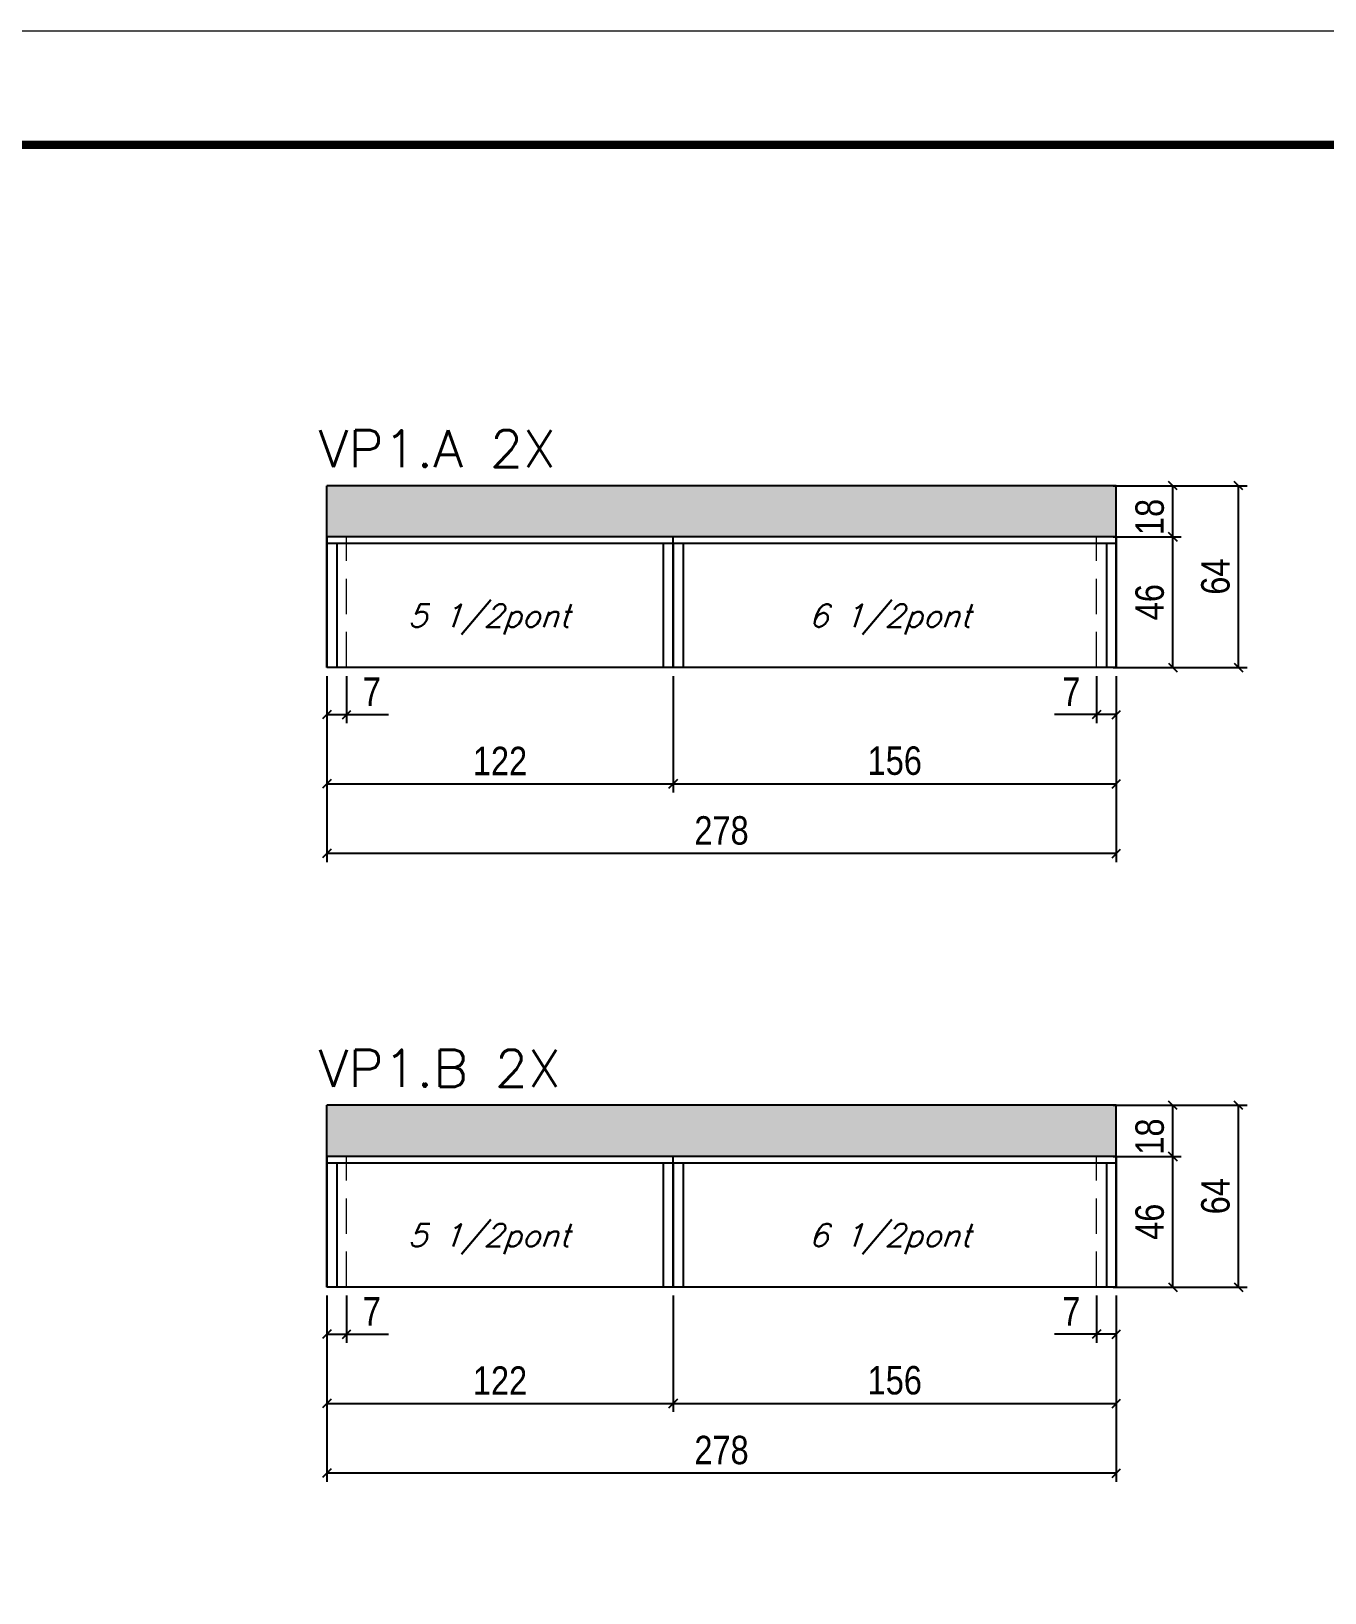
# Model space of a CAD drawing. Extents: x -10448 to -1189, y -11772 to 17235.
# Drawn here: x -5248 to -4793, y 8255 to 8804 of the extents above; entities that cross this region are included whole.
import ezdxf

# ---------------------------------------------------------------- set-up
doc = ezdxf.new("R2010")
doc.units = 0
doc.linetypes.add('DASHED', pattern=[0.75, 0.5, -0.25])
doc.linetypes.add('HIDDEN', pattern=[0.375, 0.25, -0.125])
for name, color, linetype in [('COTA', 241, 'Continuous'), ('Painéis', 200, 'Continuous'), ('SARR_2.2x7', 40, 'Continuous'), ('SARR_3.5x7', 81, 'Continuous'), ('texto', 7, 'Continuous')]:
    doc.layers.add(name, color=color, linetype=linetype)
for name, color, linetype, lineweight in [('Folhas', 255, 'Continuous', 9), ('Sarr 2.2x7', 40, 'Continuous', 9), ('SARRAFO DE PRESSAO', 251, 'DASHED', 9), ('Texto Seção', 7, 'Continuous', 15)]:
    doc.layers.add(name, color=color, linetype=linetype, lineweight=lineweight)
doc.styles.add('COTA TECNICA', font='techl___.ttf', dxfattribs={"height": 10})
doc.styles.add('REGUA-120', font='ROMANS.shx', dxfattribs={"height": 15})
doc.styles.add('Romans', font='romans.shx')
doc.dimstyles.new('PAINEL', dxfattribs={"dimtxt": 10, "dimasz": 3, "dimexe": 3, "dimexo": 3, "dimgap": 3, "dimtad": 1, "dimdec": 1, "dimzin": 12, "dimdsep": 46, "dimtxsty": 'COTA TECNICA', "dimblk1": 'OBLIQUE', "dimblk2": 'OBLIQUE', "dimsah": 1, "dimcen": 0.9, "dimclrd": 4, "dimclre": 4, "dimclrt": 240, "dimadec": 1, "dimazin": 3, "dimtfac": 1, "dimtdec": 1, "dimtmove": 0, "dimatfit": 3, "dimfxl": 1, "dimtolj": 1, "dimtzin": 12, "dimarcsym": 0})

# ---------------------------------------------------------------- blocks, each defined once
blk = doc.blocks.new('9999999999')
at = {"layer": 'Folhas'}
blk.add_lwpolyline([(98138.98, 34190.21), (99623.98, 34190.21), (99623.98, 35240.21), (98138.98, 35240.21)], close=True, dxfattribs=at)
at = {"layer": 'Folhas', "color": 30, "const_width": 3}
blk.add_lwpolyline([(98213.98, 34230.21), (99583.98, 34230.21), (99583.98, 35200.21), (98213.98, 35200.21)], close=True, dxfattribs=at)
blk = doc.blocks.new('_Oblique')
at = {"color": 0, "linetype": 'ByBlock', "lineweight": -2}
blk.add_line((-0.5, -0.5), (0.5, 0.5), dxfattribs=at)
blk = doc.blocks.new('*D1019')
at = {"layer": 'COTA', "color": 4, "linetype": 'ByBlock', "lineweight": -2, "transparency": 16777216}
for p, q in [((-5144.09, 8577.24), (-5144.09, 8536.28)), ((-5022.09, 8577.24), (-5022.09, 8536.28)), ((-5144.09, 8539.28), (-5022.09, 8539.28))]:
    blk.add_line(p, q, dxfattribs=at)
at = {"layer": 'Defpoints', "color": 0, "linetype": 'ByBlock', "transparency": 16777216}
for p in [(-5144.09, 8580.24), (-5022.09, 8580.24), (-5022.09, 8539.28)]:
    blk.add_point(p, dxfattribs=at)
at = {"layer": 'COTA', "color": 4, "linetype": 'ByBlock', "lineweight": -2, "transparency": 16777216, "xscale": 3, "yscale": 3, "zscale": 3, "rotation": 180}
blk.add_blockref('_Oblique', (-5144.09, 8539.28), dxfattribs=at)
at = {"layer": 'COTA', "color": 4, "linetype": 'ByBlock', "lineweight": -2, "transparency": 16777216, "xscale": 3, "yscale": 3, "zscale": 3}
blk.add_blockref('_Oblique', (-5022.09, 8539.28), dxfattribs=at)
at = {"layer": 'COTA', "color": 240, "linetype": 'ByBlock', "transparency": 16777216, "insert": (-5083.09, 8547.34), "char_height": 10, "attachment_point": 5, "style": 'COTA TECNICA'}
blk.add_mtext('\\A1;122', dxfattribs=at)
blk = doc.blocks.new('*D1020')
at = {"layer": 'COTA', "color": 4, "linetype": 'ByBlock', "lineweight": -2, "transparency": 16777216}
for p, q in [((-5022.09, 8577.24), (-5022.09, 8536.28)), ((-4866.09, 8577.24), (-4866.09, 8536.28)), ((-5022.09, 8539.28), (-4866.09, 8539.28))]:
    blk.add_line(p, q, dxfattribs=at)
at = {"layer": 'Defpoints', "color": 0, "linetype": 'ByBlock', "transparency": 16777216}
for p in [(-5022.09, 8580.24), (-4866.09, 8580.24), (-4866.09, 8539.28)]:
    blk.add_point(p, dxfattribs=at)
at = {"layer": 'COTA', "color": 4, "linetype": 'ByBlock', "lineweight": -2, "transparency": 16777216, "xscale": 3, "yscale": 3, "zscale": 3, "rotation": 180}
blk.add_blockref('_Oblique', (-5022.09, 8539.28), dxfattribs=at)
at = {"layer": 'COTA', "color": 4, "linetype": 'ByBlock', "lineweight": -2, "transparency": 16777216, "xscale": 3, "yscale": 3, "zscale": 3}
blk.add_blockref('_Oblique', (-4866.09, 8539.28), dxfattribs=at)
at = {"layer": 'COTA', "color": 240, "linetype": 'ByBlock', "transparency": 16777216, "insert": (-4944.09, 8547.39), "char_height": 10, "attachment_point": 5, "style": 'COTA TECNICA'}
blk.add_mtext('\\A1;156', dxfattribs=at)
blk = doc.blocks.new('*D1024')
at = {"layer": 'COTA', "color": 4, "linetype": 'ByBlock', "lineweight": -2, "transparency": 16777216}
for p, q in [((-5144.09, 8577.24), (-5144.09, 8511.74)), ((-4866.09, 8577.24), (-4866.09, 8511.74)), ((-4866.09, 8514.74), (-5144.09, 8514.74))]:
    blk.add_line(p, q, dxfattribs=at)
at = {"layer": 'Defpoints', "color": 0, "linetype": 'ByBlock', "transparency": 16777216}
for p in [(-5144.09, 8580.24), (-4866.09, 8580.24), (-5144.09, 8514.74)]:
    blk.add_point(p, dxfattribs=at)
at = {"layer": 'COTA', "color": 4, "linetype": 'ByBlock', "lineweight": -2, "transparency": 16777216, "xscale": 3, "yscale": 3, "zscale": 3, "rotation": 180}
blk.add_blockref('_Oblique', (-5144.09, 8514.74), dxfattribs=at)
at = {"layer": 'COTA', "color": 4, "linetype": 'ByBlock', "lineweight": -2, "transparency": 16777216, "xscale": 3, "yscale": 3, "zscale": 3}
blk.add_blockref('_Oblique', (-4866.09, 8514.74), dxfattribs=at)
at = {"layer": 'COTA', "color": 240, "linetype": 'ByBlock', "transparency": 16777216, "insert": (-5005.09, 8522.83), "char_height": 10, "attachment_point": 5, "style": 'COTA TECNICA'}
blk.add_mtext('\\A1;278', dxfattribs=at)
blk = doc.blocks.new('*D1021')
at = {"layer": 'COTA', "color": 4, "linetype": 'ByBlock', "lineweight": -2, "transparency": 16777216}
for p, q in [((-4867.19, 8626.24), (-4843.2, 8626.24)), ((-4846.2, 8580.24), (-4846.2, 8626.24)), ((-4867.19, 8580.24), (-4843.2, 8580.24))]:
    blk.add_line(p, q, dxfattribs=at)
at = {"layer": 'Defpoints', "color": 0, "linetype": 'ByBlock', "transparency": 16777216}
for p in [(-4870.19, 8626.24), (-4846.2, 8626.24), (-4870.19, 8580.24)]:
    blk.add_point(p, dxfattribs=at)
at = {"layer": 'COTA', "color": 4, "linetype": 'ByBlock', "lineweight": -2, "transparency": 16777216, "xscale": 3, "yscale": 3, "zscale": 3}
for p, rotation in [((-4846.2, 8626.24), 90), ((-4846.2, 8580.24), 270)]:
    blk.add_blockref('_Oblique', p, dxfattribs=dict(at, rotation=rotation))
at = {"layer": 'COTA', "color": 240, "linetype": 'ByBlock', "transparency": 16777216, "insert": (-4854.3, 8603.24), "char_height": 10, "attachment_point": 5, "rotation": 90, "style": 'COTA TECNICA'}
blk.add_mtext('\\A1;46', dxfattribs=at)
blk = doc.blocks.new('*D1022')
at = {"layer": 'COTA', "color": 4, "linetype": 'ByBlock', "lineweight": -2, "transparency": 16777216}
for p, q in [((-4867.19, 8644.24), (-4843.2, 8644.24)), ((-4846.2, 8626.24), (-4846.2, 8644.24)), ((-4867.19, 8626.24), (-4843.2, 8626.24))]:
    blk.add_line(p, q, dxfattribs=at)
at = {"layer": 'Defpoints', "color": 0, "linetype": 'ByBlock', "transparency": 16777216}
for p in [(-4870.19, 8644.24), (-4846.2, 8644.24), (-4870.19, 8626.24)]:
    blk.add_point(p, dxfattribs=at)
at = {"layer": 'COTA', "color": 4, "linetype": 'ByBlock', "lineweight": -2, "transparency": 16777216, "xscale": 3, "yscale": 3, "zscale": 3}
for p, rotation in [((-4846.2, 8644.24), 90), ((-4846.2, 8626.24), 270)]:
    blk.add_blockref('_Oblique', p, dxfattribs=dict(at, rotation=rotation))
at = {"layer": 'COTA', "color": 240, "linetype": 'ByBlock', "transparency": 16777216, "insert": (-4854.3, 8633.24), "char_height": 10, "attachment_point": 5, "rotation": 90, "style": 'COTA TECNICA'}
blk.add_mtext('\\A1;18', dxfattribs=at)
blk = doc.blocks.new('*D1023')
at = {"layer": 'COTA', "color": 4, "linetype": 'ByBlock', "lineweight": -2, "transparency": 16777216}
for p, q in [((-4867.19, 8644.24), (-4820.04, 8644.24)), ((-4823.04, 8580.24), (-4823.04, 8644.24)), ((-4867.19, 8580.24), (-4820.04, 8580.24))]:
    blk.add_line(p, q, dxfattribs=at)
at = {"layer": 'Defpoints', "color": 0, "linetype": 'ByBlock', "transparency": 16777216}
for p in [(-4870.19, 8644.24), (-4823.04, 8644.24), (-4870.19, 8580.24)]:
    blk.add_point(p, dxfattribs=at)
at = {"layer": 'COTA', "color": 4, "linetype": 'ByBlock', "lineweight": -2, "transparency": 16777216, "xscale": 3, "yscale": 3, "zscale": 3}
for p, rotation in [((-4823.04, 8644.24), 90), ((-4823.04, 8580.24), 270)]:
    blk.add_blockref('_Oblique', p, dxfattribs=dict(at, rotation=rotation))
at = {"layer": 'COTA', "color": 240, "linetype": 'ByBlock', "transparency": 16777216, "insert": (-4831.14, 8612.24), "char_height": 10, "attachment_point": 5, "rotation": 90, "style": 'COTA TECNICA'}
blk.add_mtext('\\A1;64', dxfattribs=at)
blk = doc.blocks.new('*D1025')
at = {"layer": 'COTA', "color": 4, "lineweight": -2, "transparency": 16777216}
for p, q in [((-5144.09, 8577.24), (-5144.09, 8560.65)), ((-5137.09, 8577.24), (-5137.09, 8560.65)), ((-5144.09, 8563.65), (-5137.09, 8563.65)), ((-5137.09, 8563.65), (-5122.36, 8563.65))]:
    blk.add_line(p, q, dxfattribs=at)
at = {"layer": 'Defpoints', "color": 0, "transparency": 16777216}
for p in [(-5144.09, 8580.24), (-5137.09, 8580.24), (-5137.09, 8563.65)]:
    blk.add_point(p, dxfattribs=at)
at = {"layer": 'COTA', "color": 4, "lineweight": -2, "transparency": 16777216, "xscale": 3, "yscale": 3, "zscale": 3, "rotation": 180}
blk.add_blockref('_Oblique', (-5144.09, 8563.65), dxfattribs=at)
at = {"layer": 'COTA', "color": 4, "lineweight": -2, "transparency": 16777216, "xscale": 3, "yscale": 3, "zscale": 3}
blk.add_blockref('_Oblique', (-5137.09, 8563.65), dxfattribs=at)
at = {"layer": 'COTA', "color": 240, "transparency": 16777216, "insert": (-5128.23, 8571.73), "char_height": 10, "attachment_point": 5, "style": 'COTA TECNICA'}
blk.add_mtext('\\A1;7', dxfattribs=at)
blk = doc.blocks.new('*D1026')
at = {"layer": 'COTA', "color": 4, "lineweight": -2, "transparency": 16777216}
for p, q in [((-4873.09, 8577.24), (-4873.09, 8560.65)), ((-4866.09, 8577.24), (-4866.09, 8560.65)), ((-4873.09, 8563.65), (-4887.83, 8563.65)), ((-4866.09, 8563.65), (-4873.09, 8563.65))]:
    blk.add_line(p, q, dxfattribs=at)
at = {"layer": 'Defpoints', "color": 0, "transparency": 16777216}
for p in [(-4873.09, 8580.24), (-4866.09, 8580.24), (-4873.09, 8563.65)]:
    blk.add_point(p, dxfattribs=at)
at = {"layer": 'COTA', "color": 4, "lineweight": -2, "transparency": 16777216, "xscale": 3, "yscale": 3, "zscale": 3, "rotation": 180}
blk.add_blockref('_Oblique', (-4873.09, 8563.65), dxfattribs=at)
at = {"layer": 'COTA', "color": 4, "lineweight": -2, "transparency": 16777216, "xscale": 3, "yscale": 3, "zscale": 3}
blk.add_blockref('_Oblique', (-4866.09, 8563.65), dxfattribs=at)
at = {"layer": 'COTA', "color": 240, "transparency": 16777216, "insert": (-4881.96, 8571.73), "char_height": 10, "attachment_point": 5, "style": 'COTA TECNICA'}
blk.add_mtext('\\A1;7', dxfattribs=at)
blk = doc.blocks.new('*D1027')
at = {"layer": 'COTA', "color": 4, "linetype": 'ByBlock', "lineweight": -2, "transparency": 16777216}
for p, q in [((-5144.09, 8359.14), (-5144.09, 8318.19)), ((-5022.09, 8359.14), (-5022.09, 8318.19)), ((-5144.09, 8321.19), (-5022.09, 8321.19))]:
    blk.add_line(p, q, dxfattribs=at)
at = {"layer": 'Defpoints', "color": 0, "linetype": 'ByBlock', "transparency": 16777216}
for p in [(-5144.09, 8362.14), (-5022.09, 8362.14), (-5022.09, 8321.19)]:
    blk.add_point(p, dxfattribs=at)
at = {"layer": 'COTA', "color": 4, "linetype": 'ByBlock', "lineweight": -2, "transparency": 16777216, "xscale": 3, "yscale": 3, "zscale": 3, "rotation": 180}
blk.add_blockref('_Oblique', (-5144.09, 8321.19), dxfattribs=at)
at = {"layer": 'COTA', "color": 4, "linetype": 'ByBlock', "lineweight": -2, "transparency": 16777216, "xscale": 3, "yscale": 3, "zscale": 3}
blk.add_blockref('_Oblique', (-5022.09, 8321.19), dxfattribs=at)
at = {"layer": 'COTA', "color": 240, "linetype": 'ByBlock', "transparency": 16777216, "insert": (-5083.09, 8329.25), "char_height": 10, "attachment_point": 5, "style": 'COTA TECNICA'}
blk.add_mtext('\\A1;122', dxfattribs=at)
blk = doc.blocks.new('*D1028')
at = {"layer": 'COTA', "color": 4, "linetype": 'ByBlock', "lineweight": -2, "transparency": 16777216}
for p, q in [((-5022.09, 8359.14), (-5022.09, 8318.19)), ((-4866.09, 8359.14), (-4866.09, 8318.19)), ((-5022.09, 8321.19), (-4866.09, 8321.19))]:
    blk.add_line(p, q, dxfattribs=at)
at = {"layer": 'Defpoints', "color": 0, "linetype": 'ByBlock', "transparency": 16777216}
for p in [(-5022.09, 8362.14), (-4866.09, 8362.14), (-4866.09, 8321.19)]:
    blk.add_point(p, dxfattribs=at)
at = {"layer": 'COTA', "color": 4, "linetype": 'ByBlock', "lineweight": -2, "transparency": 16777216, "xscale": 3, "yscale": 3, "zscale": 3, "rotation": 180}
blk.add_blockref('_Oblique', (-5022.09, 8321.19), dxfattribs=at)
at = {"layer": 'COTA', "color": 4, "linetype": 'ByBlock', "lineweight": -2, "transparency": 16777216, "xscale": 3, "yscale": 3, "zscale": 3}
blk.add_blockref('_Oblique', (-4866.09, 8321.19), dxfattribs=at)
at = {"layer": 'COTA', "color": 240, "linetype": 'ByBlock', "transparency": 16777216, "insert": (-4944.09, 8329.3), "char_height": 10, "attachment_point": 5, "style": 'COTA TECNICA'}
blk.add_mtext('\\A1;156', dxfattribs=at)
blk = doc.blocks.new('*D1034')
at = {"layer": 'COTA', "color": 4, "linetype": 'ByBlock', "lineweight": -2, "transparency": 16777216}
for p, q in [((-5144.09, 8359.14), (-5144.09, 8293.64)), ((-4866.09, 8359.14), (-4866.09, 8293.64)), ((-4866.09, 8296.64), (-5144.09, 8296.64))]:
    blk.add_line(p, q, dxfattribs=at)
at = {"layer": 'Defpoints', "color": 0, "linetype": 'ByBlock', "transparency": 16777216}
for p in [(-5144.09, 8362.14), (-4866.09, 8362.14), (-5144.09, 8296.64)]:
    blk.add_point(p, dxfattribs=at)
at = {"layer": 'COTA', "color": 4, "linetype": 'ByBlock', "lineweight": -2, "transparency": 16777216, "xscale": 3, "yscale": 3, "zscale": 3, "rotation": 180}
blk.add_blockref('_Oblique', (-5144.09, 8296.64), dxfattribs=at)
at = {"layer": 'COTA', "color": 4, "linetype": 'ByBlock', "lineweight": -2, "transparency": 16777216, "xscale": 3, "yscale": 3, "zscale": 3}
blk.add_blockref('_Oblique', (-4866.09, 8296.64), dxfattribs=at)
at = {"layer": 'COTA', "color": 240, "linetype": 'ByBlock', "transparency": 16777216, "insert": (-5005.09, 8304.74), "char_height": 10, "attachment_point": 5, "style": 'COTA TECNICA'}
blk.add_mtext('\\A1;278', dxfattribs=at)
blk = doc.blocks.new('*D1029')
at = {"layer": 'COTA', "color": 4, "linetype": 'ByBlock', "lineweight": -2, "transparency": 16777216}
for p, q in [((-4867.19, 8408.14), (-4843.2, 8408.14)), ((-4846.2, 8362.14), (-4846.2, 8408.14)), ((-4867.19, 8362.14), (-4843.2, 8362.14))]:
    blk.add_line(p, q, dxfattribs=at)
at = {"layer": 'Defpoints', "color": 0, "linetype": 'ByBlock', "transparency": 16777216}
for p in [(-4870.19, 8408.14), (-4846.2, 8408.14), (-4870.19, 8362.14)]:
    blk.add_point(p, dxfattribs=at)
at = {"layer": 'COTA', "color": 4, "linetype": 'ByBlock', "lineweight": -2, "transparency": 16777216, "xscale": 3, "yscale": 3, "zscale": 3}
for p, rotation in [((-4846.2, 8408.14), 90), ((-4846.2, 8362.14), 270)]:
    blk.add_blockref('_Oblique', p, dxfattribs=dict(at, rotation=rotation))
at = {"layer": 'COTA', "color": 240, "linetype": 'ByBlock', "transparency": 16777216, "insert": (-4854.3, 8385.14), "char_height": 10, "attachment_point": 5, "rotation": 90, "style": 'COTA TECNICA'}
blk.add_mtext('\\A1;46', dxfattribs=at)
blk = doc.blocks.new('*D1030')
at = {"layer": 'COTA', "color": 4, "linetype": 'ByBlock', "lineweight": -2, "transparency": 16777216}
for p, q in [((-4867.19, 8426.14), (-4843.2, 8426.14)), ((-4846.2, 8408.14), (-4846.2, 8426.14)), ((-4867.19, 8408.14), (-4843.2, 8408.14))]:
    blk.add_line(p, q, dxfattribs=at)
at = {"layer": 'Defpoints', "color": 0, "linetype": 'ByBlock', "transparency": 16777216}
for p in [(-4870.19, 8426.14), (-4846.2, 8426.14), (-4870.19, 8408.14)]:
    blk.add_point(p, dxfattribs=at)
at = {"layer": 'COTA', "color": 4, "linetype": 'ByBlock', "lineweight": -2, "transparency": 16777216, "xscale": 3, "yscale": 3, "zscale": 3}
for p, rotation in [((-4846.2, 8426.14), 90), ((-4846.2, 8408.14), 270)]:
    blk.add_blockref('_Oblique', p, dxfattribs=dict(at, rotation=rotation))
at = {"layer": 'COTA', "color": 240, "linetype": 'ByBlock', "transparency": 16777216, "insert": (-4854.3, 8415.14), "char_height": 10, "attachment_point": 5, "rotation": 90, "style": 'COTA TECNICA'}
blk.add_mtext('\\A1;18', dxfattribs=at)
blk = doc.blocks.new('*D1031')
at = {"layer": 'COTA', "color": 4, "linetype": 'ByBlock', "lineweight": -2, "transparency": 16777216}
for p, q in [((-4867.19, 8426.14), (-4820.04, 8426.14)), ((-4823.04, 8362.14), (-4823.04, 8426.14)), ((-4867.19, 8362.14), (-4820.04, 8362.14))]:
    blk.add_line(p, q, dxfattribs=at)
at = {"layer": 'Defpoints', "color": 0, "linetype": 'ByBlock', "transparency": 16777216}
for p in [(-4870.19, 8426.14), (-4823.04, 8426.14), (-4870.19, 8362.14)]:
    blk.add_point(p, dxfattribs=at)
at = {"layer": 'COTA', "color": 4, "linetype": 'ByBlock', "lineweight": -2, "transparency": 16777216, "xscale": 3, "yscale": 3, "zscale": 3}
for p, rotation in [((-4823.04, 8426.14), 90), ((-4823.04, 8362.14), 270)]:
    blk.add_blockref('_Oblique', p, dxfattribs=dict(at, rotation=rotation))
at = {"layer": 'COTA', "color": 240, "linetype": 'ByBlock', "transparency": 16777216, "insert": (-4831.14, 8394.14), "char_height": 10, "attachment_point": 5, "rotation": 90, "style": 'COTA TECNICA'}
blk.add_mtext('\\A1;64', dxfattribs=at)
blk = doc.blocks.new('*D1032')
at = {"layer": 'COTA', "color": 4, "lineweight": -2, "transparency": 16777216}
for p, q in [((-5144.09, 8359.14), (-5144.09, 8342.56)), ((-5137.09, 8359.14), (-5137.09, 8342.56)), ((-5144.09, 8345.56), (-5137.09, 8345.56)), ((-5137.09, 8345.56), (-5122.36, 8345.56))]:
    blk.add_line(p, q, dxfattribs=at)
at = {"layer": 'Defpoints', "color": 0, "transparency": 16777216}
for p in [(-5144.09, 8362.14), (-5137.09, 8362.14), (-5137.09, 8345.56)]:
    blk.add_point(p, dxfattribs=at)
at = {"layer": 'COTA', "color": 4, "lineweight": -2, "transparency": 16777216, "xscale": 3, "yscale": 3, "zscale": 3, "rotation": 180}
blk.add_blockref('_Oblique', (-5144.09, 8345.56), dxfattribs=at)
at = {"layer": 'COTA', "color": 4, "lineweight": -2, "transparency": 16777216, "xscale": 3, "yscale": 3, "zscale": 3}
blk.add_blockref('_Oblique', (-5137.09, 8345.56), dxfattribs=at)
at = {"layer": 'COTA', "color": 240, "transparency": 16777216, "insert": (-5128.23, 8353.63), "char_height": 10, "attachment_point": 5, "style": 'COTA TECNICA'}
blk.add_mtext('\\A1;7', dxfattribs=at)
blk = doc.blocks.new('*D1033')
at = {"layer": 'COTA', "color": 4, "lineweight": -2, "transparency": 16777216}
for p, q in [((-4873.09, 8359.14), (-4873.09, 8342.56)), ((-4866.09, 8359.14), (-4866.09, 8342.56)), ((-4873.09, 8345.56), (-4887.83, 8345.56)), ((-4866.09, 8345.56), (-4873.09, 8345.56))]:
    blk.add_line(p, q, dxfattribs=at)
at = {"layer": 'Defpoints', "color": 0, "transparency": 16777216}
for p in [(-4873.09, 8362.14), (-4866.09, 8362.14), (-4873.09, 8345.56)]:
    blk.add_point(p, dxfattribs=at)
at = {"layer": 'COTA', "color": 4, "lineweight": -2, "transparency": 16777216, "xscale": 3, "yscale": 3, "zscale": 3, "rotation": 180}
blk.add_blockref('_Oblique', (-4873.09, 8345.56), dxfattribs=at)
at = {"layer": 'COTA', "color": 4, "lineweight": -2, "transparency": 16777216, "xscale": 3, "yscale": 3, "zscale": 3}
blk.add_blockref('_Oblique', (-4866.09, 8345.56), dxfattribs=at)
at = {"layer": 'COTA', "color": 240, "transparency": 16777216, "insert": (-4881.96, 8353.63), "char_height": 10, "attachment_point": 5, "style": 'COTA TECNICA'}
blk.add_mtext('\\A1;7', dxfattribs=at)
blk = doc.blocks.new('*D1056')
at = {"layer": 'COTA', "color": 4, "lineweight": -2, "transparency": 16777216}
for p, q in [((-10200.52, 8537.23), (-10246.13, 8537.23)), ((-10243.13, 8537.23), (-10243.13, 8477.23)), ((-10200.52, 8477.23), (-10246.13, 8477.23))]:
    blk.add_line(p, q, dxfattribs=at)
at = {"layer": 'COTA', "color": 4, "linetype": 'ByBlock', "lineweight": -2, "transparency": 16777216}
for p, q in [((-5109.73, 7035.47), (-5109.73, 7015.44)), ((-4809.73, 7035.47), (-4809.73, 7015.44)), ((-4809.73, 7018.44), (-5109.73, 7018.44))]:
    blk.add_line(p, q, dxfattribs=at)
at = {"layer": 'Defpoints', "color": 0, "transparency": 16777216}
for p in [(-10197.52, 8537.23), (-10243.13, 8477.23), (-10197.52, 8477.23)]:
    blk.add_point(p, dxfattribs=at)
at = {"layer": 'Defpoints', "color": 0, "linetype": 'ByBlock', "transparency": 16777216}
for p in [(-5109.73, 7038.47), (-4809.73, 7038.47), (-5109.73, 7018.44)]:
    blk.add_point(p, dxfattribs=at)
at = {"layer": 'COTA', "color": 4, "lineweight": -2, "transparency": 16777216, "xscale": 3, "yscale": 3, "zscale": 3}
for p, rotation in [((-10243.13, 8537.23), 90), ((-10243.13, 8477.23), 270)]:
    blk.add_blockref('_Oblique', p, dxfattribs=dict(at, rotation=rotation))
at = {"layer": 'COTA', "color": 4, "linetype": 'ByBlock', "lineweight": -2, "transparency": 16777216, "xscale": 3, "yscale": 3, "zscale": 3, "rotation": 180}
blk.add_blockref('_Oblique', (-5109.73, 7018.44), dxfattribs=at)
at = {"layer": 'COTA', "color": 4, "linetype": 'ByBlock', "lineweight": -2, "transparency": 16777216, "xscale": 3, "yscale": 3, "zscale": 3}
blk.add_blockref('_Oblique', (-4809.73, 7018.44), dxfattribs=at)
at = {"layer": 'COTA', "color": 240, "transparency": 16777216, "insert": (-10251.23, 8507.23), "char_height": 10, "attachment_point": 5, "rotation": 90, "style": 'COTA TECNICA'}
blk.add_mtext('\\A1;60', dxfattribs=at)
at = {"layer": 'COTA', "color": 240, "linetype": 'ByBlock', "transparency": 16777216, "insert": (-4959.73, 7026.66), "char_height": 10, "attachment_point": 5, "style": 'COTA TECNICA'}
blk.add_mtext('\\A1;300', dxfattribs=at)

msp = doc.modelspace()

# ---------------------------------------------------------------- hatches: boundary and pattern name
at = {"layer": 'COTA', "linetype": 'ByBlock'}
h = msp.add_hatch(dxfattribs=at)
h.set_pattern_fill('AR-CONC', color=256, scale=0.03)
h.set_pattern_definition([(50, (-138098.552, -12667.5083), (5.46554007, -0.47817257), [0.5715, -6.2865]), (355, (-138098.552, -12667.5083), (-1.05730264, 5.73170536), [0.4572, -5.02921753]), (100.4514447, (-138098.0967, -12667.548), (4.40823741, 5.25353256), [0.48570026, -5.34270734]), (46.1842, (-138098.552, -12665.984), (8.13237123, -1.26126984), [0.85725, -9.42975]), (96.6355576, (-138097.8744, -12666.0894), (7.122124, 7.42278374), [0.7285507, -8.01406824]), (351.184151, (-138098.552, -12665.984), (7.122124, 7.42278374), [0.685799, -7.54379196]), (21, (-138097.79, -12666.3653), (4.54843174, -3.06795595), [0.5715, -6.2865]), (326, (-138097.79, -12666.3653), (1.85406085, 5.52563898), [0.4572, -5.0292]), (71.451445, (-138097.411, -12666.621), (6.40249258, 2.45768307), [0.48570026, -5.34269813]), (37.5, (-138098.5521, -12667.5083), (0.092658098, 2.536651166), [0, -4.96824, 0, -5.1054, 0, -5.04825]), (7.5, (-138098.552, -12667.5083), (2.004589875, 3.005417245), [0, -2.91084, 0, -4.85394, 0, -1.92405]), (327.5, (-138100.2514, -12667.5083), (4.067717855, -0.17186232), [0, -1.905, 0, -5.9436, 0, -7.8867]), (317.5, (-138101.0134, -12667.5083), (4.44387544, 0.76279473), [0, -2.4765, 0, -3.94716, 0, -5.6007])])
h.paths.add_polyline_path([(-4866.09, 8626.24), (-4866.09, 8644.24), (-5144.09, 8644.24), (-5144.09, 8626.24)])
h = msp.add_hatch(dxfattribs=at)
h.set_pattern_fill('AR-CONC', color=256, scale=0.03)
h.set_pattern_definition([(50, (-138098.552, -12881.6025), (5.46554007, -0.47817257), [0.5715, -6.2865]), (355, (-138098.552, -12881.6025), (-1.05730264, 5.73170536), [0.4572, -5.02921753]), (100.4514447, (-138098.0967, -12881.6424), (4.40823741, 5.25353256), [0.48570026, -5.34270734]), (46.1842, (-138098.552, -12880.0785), (8.13237123, -1.26126984), [0.85725, -9.42975]), (96.6355576, (-138097.8744, -12880.184), (7.122124, 7.42278374), [0.7285507, -8.01406824]), (351.184151, (-138098.552, -12880.0785), (7.122124, 7.42278374), [0.685799, -7.54379196]), (21, (-138097.79, -12880.4595), (4.54843174, -3.06795595), [0.5715, -6.2865]), (326, (-138097.79, -12880.4595), (1.85406085, 5.52563898), [0.4572, -5.0292]), (71.451445, (-138097.411, -12880.715), (6.40249258, 2.45768307), [0.48570026, -5.34269813]), (37.5, (-138098.5521, -12881.6025), (0.092658098, 2.536651166), [0, -4.96824, 0, -5.1054, 0, -5.04825]), (7.5, (-138098.552, -12881.6025), (2.004589875, 3.005417245), [0, -2.91084, 0, -4.85394, 0, -1.92405]), (327.5, (-138100.2514, -12881.6025), (4.067717855, -0.17186232), [0, -1.905, 0, -5.9436, 0, -7.8867]), (317.5, (-138101.0134, -12881.6025), (4.44387544, 0.76279473), [0, -2.4765, 0, -3.94716, 0, -5.6007])])
h.paths.add_polyline_path([(-4866.09, 8408.14), (-4866.09, 8426.14), (-5144.09, 8426.14), (-5144.09, 8408.14)])

# ---------------------------------------------------------------- linework, layer by layer
for p, q in [((-4866.09, 8644.24), (-5144.09, 8644.24)), ((-5144.09, 8626.24), (-5144.09, 8644.24)), ((-4866.09, 8626.24), (-4866.09, 8644.24)), ((-4866.09, 8426.14), (-5144.09, 8426.14)), ((-5144.09, 8408.14), (-5144.09, 8426.14)), ((-4866.09, 8408.14), (-4866.09, 8426.14))]:
    msp.add_line(p, q, dxfattribs=at)
at = {"layer": 'Painéis', "linetype": 'ByBlock'}
for p, q in [((-4866.09, 8626.24), (-5144.09, 8626.24)), ((-5144.09, 8580.24), (-5144.09, 8626.24)), ((-5022.09, 8580.24), (-5022.09, 8626.24)), ((-4866.09, 8580.24), (-4866.09, 8626.24)), ((-5022.09, 8580.24), (-5144.09, 8580.24)), ((-4866.09, 8580.24), (-5144.09, 8580.24)), ((-4866.09, 8408.14), (-5144.09, 8408.14)), ((-5144.09, 8362.14), (-5144.09, 8408.14)), ((-5022.09, 8362.14), (-5022.09, 8408.14)), ((-4866.09, 8362.14), (-4866.09, 8408.14)), ((-5022.09, 8362.14), (-5144.09, 8362.14)), ((-4866.09, 8362.14), (-5144.09, 8362.14))]:
    msp.add_line(p, q, dxfattribs=at)
at = {"layer": 'Sarr 2.2x7', "linetype": 'HIDDEN', "ltscale": 50}
for p, q in [((-5137.09, 8580.24), (-5137.09, 8626.24)), ((-4873.09, 8580.24), (-4873.09, 8626.24)), ((-5137.09, 8362.14), (-5137.09, 8408.14)), ((-4873.09, 8362.14), (-4873.09, 8408.14))]:
    msp.add_line(p, q, dxfattribs=at)
at = {"layer": 'SARR_2.2x7', "linetype": 'Continuous'}
for p, q in [((-5144.09, 8624.04), (-5022.09, 8624.04)), ((-5022.09, 8624.04), (-4866.09, 8624.04)), ((-5144.09, 8405.94), (-5022.09, 8405.94)), ((-5022.09, 8405.94), (-4866.09, 8405.94))]:
    msp.add_line(p, q, dxfattribs=at)
at = {"layer": 'SARR_3.5x7'}
for p, q in [((-5144.09, 8626.24), (-5144.09, 8580.24)), ((-5140.59, 8624.04), (-5140.59, 8580.24)), ((-5025.59, 8624.04), (-5025.59, 8580.24)), ((-5022.09, 8624.04), (-5022.09, 8580.24)), ((-5018.59, 8624.04), (-5018.59, 8580.24)), ((-4869.59, 8624.04), (-4869.59, 8580.24)), ((-4866.09, 8626.24), (-4866.09, 8580.24)), ((-5140.59, 8580.24), (-5144.09, 8580.24)), ((-5094.09, 8580.24), (-5097.59, 8580.24)), ((-5090.59, 8580.24), (-5094.09, 8580.24)), ((-4866.09, 8580.24), (-4869.59, 8580.24)), ((-5144.09, 8408.14), (-5144.09, 8362.14)), ((-5140.59, 8405.94), (-5140.59, 8362.14)), ((-5025.59, 8405.94), (-5025.59, 8362.14)), ((-5022.09, 8405.94), (-5022.09, 8362.14)), ((-5018.59, 8405.94), (-5018.59, 8362.14)), ((-4869.59, 8405.94), (-4869.59, 8362.14)), ((-4866.09, 8408.14), (-4866.09, 8362.14)), ((-5140.59, 8362.14), (-5144.09, 8362.14)), ((-5094.09, 8362.14), (-5097.59, 8362.14)), ((-5090.59, 8362.14), (-5094.09, 8362.14)), ((-4866.09, 8362.14), (-4869.59, 8362.14))]:
    msp.add_line(p, q, dxfattribs=at)

# ---------------------------------------------------------------- block references
at = {"layer": 'SARRAFO DE PRESSAO', "color": 6, "linetype": 'ByBlock'}
msp.add_blockref('9999999999', (-103818.76, -26436), dxfattribs=at)

# ---------------------------------------------------------------- texts
at = {"layer": 'texto', "color": 2, "char_height": 8, "attachment_point": 5, "style": 'Romans'}
for s, insert in [('{\\Q19;\\C256;5 1/2pont}', (-5087.01, 8597.16)), ('{\\Q19;\\C256;6 1/2pont}', (-4945.8, 8597.16)), ('{\\Q19;\\C256;5 1/2pont}', (-5087.01, 8379.07)), ('{\\Q19;\\C256;6 1/2pont}', (-4945.8, 8379.07))]:
    msp.add_mtext(s, dxfattribs=dict(at, insert=insert))
at = {"layer": 'Texto Seção', "style": 'REGUA-120', "width": 1.05}
for s, p in [('VP1.A 2X', (-5146.95, 8650.77)), ('VP1.B 2X', (-5146.95, 8432.68))]:
    msp.add_text(s, height=13, dxfattribs=at).set_placement(p)

# ---------------------------------------------------------------- dimensions: what is measured, and where the dimension line sits
at = {"layer": 'COTA', "linetype": 'ByBlock'}
for base, p1, p2, picture, middle in [((-4846.2, 8644.24), (-4870.19, 8626.24), (-4870.19, 8644.24), '*D1022', (-4846.2, 8633.24)), ((-4846.2, 8426.14), (-4870.19, 8408.14), (-4870.19, 8426.14), '*D1030', (-4846.2, 8415.14))]:
    dim = msp.add_linear_dim(base=base, p1=p1, p2=p2, angle=90, dimstyle='PAINEL', dxfattribs=at)
    dim.commit()
    dim.dimension.update_dxf_attribs({"geometry": picture, "text_midpoint": middle, "dimtype": 160})
for base, p1, p2, angle, picture, middle in [((-4823.04, 8644.24), (-4870.19, 8580.24), (-4870.19, 8644.24), 90, '*D1023', (-4831.14, 8612.24)), ((-4846.2, 8626.24), (-4870.19, 8580.24), (-4870.19, 8626.24), 90, '*D1021', (-4854.3, 8603.24)), ((-5144.09, 8514.74), (-4866.09, 8580.24), (-5144.09, 8580.24), 180, '*D1024', (-5005.09, 8522.83)), ((-4823.04, 8426.14), (-4870.19, 8362.14), (-4870.19, 8426.14), 90, '*D1031', (-4831.14, 8394.14)), ((-4846.2, 8408.14), (-4870.19, 8362.14), (-4870.19, 8408.14), 90, '*D1029', (-4854.3, 8385.14)), ((-5144.09, 8296.64), (-4866.09, 8362.14), (-5144.09, 8362.14), 180, '*D1034', (-5005.09, 8304.74))]:
    dim = msp.add_linear_dim(base=base, p1=p1, p2=p2, angle=angle, dimstyle='PAINEL', dxfattribs=at)
    dim.commit()
    dim.dimension.update_dxf_attribs({"geometry": picture, "text_midpoint": middle})
for base, p1, p2, picture, middle in [((-5022.09, 8539.28), (-5144.09, 8580.24), (-5022.09, 8580.24), '*D1019', (-5083.09, 8547.34)), ((-4866.09, 8539.28), (-5022.09, 8580.24), (-4866.09, 8580.24), '*D1020', (-4944.09, 8547.39)), ((-5022.09, 8321.19), (-5144.09, 8362.14), (-5022.09, 8362.14), '*D1027', (-5083.09, 8329.25)), ((-4866.09, 8321.19), (-5022.09, 8362.14), (-4866.09, 8362.14), '*D1028', (-4944.09, 8329.3))]:
    dim = msp.add_linear_dim(base=base, p1=p1, p2=p2, dimstyle='PAINEL', dxfattribs=at)
    dim.commit()
    dim.dimension.update_dxf_attribs({"geometry": picture, "text_midpoint": middle})
at = {"layer": 'COTA'}
for base, p1, p2, picture, middle in [((-5137.09, 8563.65), (-5144.09, 8580.24), (-5137.09, 8580.24), '*D1025', (-5128.23, 8571.73)), ((-4873.09, 8563.65), (-4866.09, 8580.24), (-4873.09, 8580.24), '*D1026', (-4881.96, 8571.73)), ((-5137.09, 8345.56), (-5144.09, 8362.14), (-5137.09, 8362.14), '*D1032', (-5128.23, 8353.63)), ((-4873.09, 8345.56), (-4866.09, 8362.14), (-4873.09, 8362.14), '*D1033', (-4881.96, 8353.63))]:
    dim = msp.add_linear_dim(base=base, p1=p1, p2=p2, dimstyle='PAINEL', dxfattribs=at)
    dim.commit()
    dim.dimension.update_dxf_attribs({"geometry": picture, "text_midpoint": middle})
dim = msp.add_linear_dim(base=(-10243.13, 8477.23), p1=(-10197.52, 8537.23), p2=(-10197.52, 8477.23), angle=90, dimstyle='PAINEL', dxfattribs=at)
dim.commit()
dim.dimension.update_dxf_attribs({"geometry": '*D1056', "text_midpoint": (-10251.23, 8507.23)})

doc.saveas('drawing.dxf')
